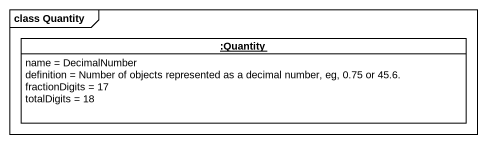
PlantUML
@startuml
mainframe class Quantity
hide circle
hide empty members
object ":Quantity" as Quantity {
  name = DecimalNumber
  definition = Number of objects represented as a decimal number, eg, 0.75 or 45.6.
  fractionDigits = 17
  totalDigits = 18
}
@enduml
